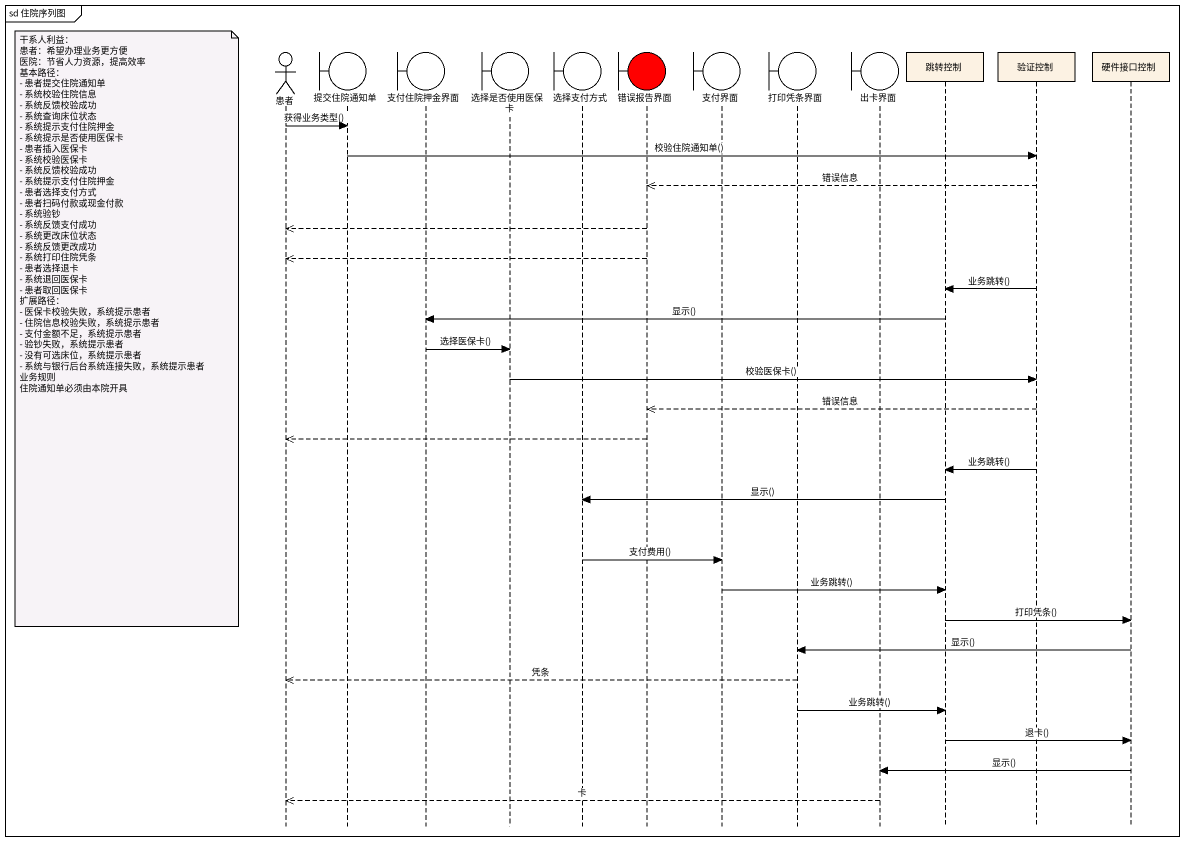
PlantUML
@startuml
mainframe sd 住院序列图
hide footbox
actor 患者
boundary 提交住院通知单
boundary 支付住院押金界面
boundary 选择是否使用医保卡
boundary 选择支付方式
boundary 错误报告界面 #FF0000
boundary 支付界面
boundary 打印凭条界面
boundary 出卡界面
participant 跳转控制
participant 验证控制
participant 硬件接口控制

患者 -> 提交住院通知单 : 获得业务类型()
提交住院通知单 -> 验证控制 : 校验住院通知单()
验证控制 -->> 错误报告界面 : 错误信息
错误报告界面 -->> 患者
错误报告界面 -->> 患者
验证控制 -> 跳转控制 : 业务跳转()
跳转控制 -> 支付住院押金界面 : 显示()
note left of 患者
  干系人利益：
  患者：希望办理业务更方便
  医院：节省人力资源，提高效率
  基本路径：
  - 患者提交住院通知单
  - 系统校验住院信息
  - 系统反馈校验成功
  - 系统查询床位状态
  - 系统提示支付住院押金
  - 系统提示是否使用医保卡
  - 患者插入医保卡
  - 系统校验医保卡
  - 系统反馈校验成功
  - 系统提示支付住院押金
  - 患者选择支付方式
  - 患者扫码付款或现金付款
  - 系统验钞
  - 系统反馈支付成功
  - 系统更改床位状态
  - 系统反馈更改成功
  - 系统打印住院凭条
  - 患者选择退卡
  - 系统退回医保卡
  - 患者取回医保卡
  扩展路径：
  - 医保卡校验失败，系统提示患者
  - 住院信息校验失败，系统提示患者
  - 支付金额不足，系统提示患者
  - 验钞失败，系统提示患者
  - 没有可选床位，系统提示患者
  - 系统与银行后台系统连接失败，系统提示患者
  业务规则
  住院通知单必须由本院开具
end note
支付住院押金界面 -> 选择是否使用医保卡 : 选择医保卡()
选择是否使用医保卡 -> 验证控制 : 校验医保卡()
验证控制 -->> 错误报告界面 : 错误信息
错误报告界面 -->> 患者
验证控制 -> 跳转控制 : 业务跳转()
跳转控制 -> 选择支付方式 : 显示()
选择支付方式 -> 支付界面 : 支付费用()
支付界面 -> 跳转控制 : 业务跳转()
跳转控制 -> 硬件接口控制 : 打印凭条()
硬件接口控制 -> 打印凭条界面 : 显示()
打印凭条界面 -->> 患者 : 凭条
打印凭条界面 -> 跳转控制 : 业务跳转()
跳转控制 -> 硬件接口控制 : 退卡()
硬件接口控制 -> 出卡界面 : 显示()
出卡界面 -->> 患者 : 卡
@enduml
